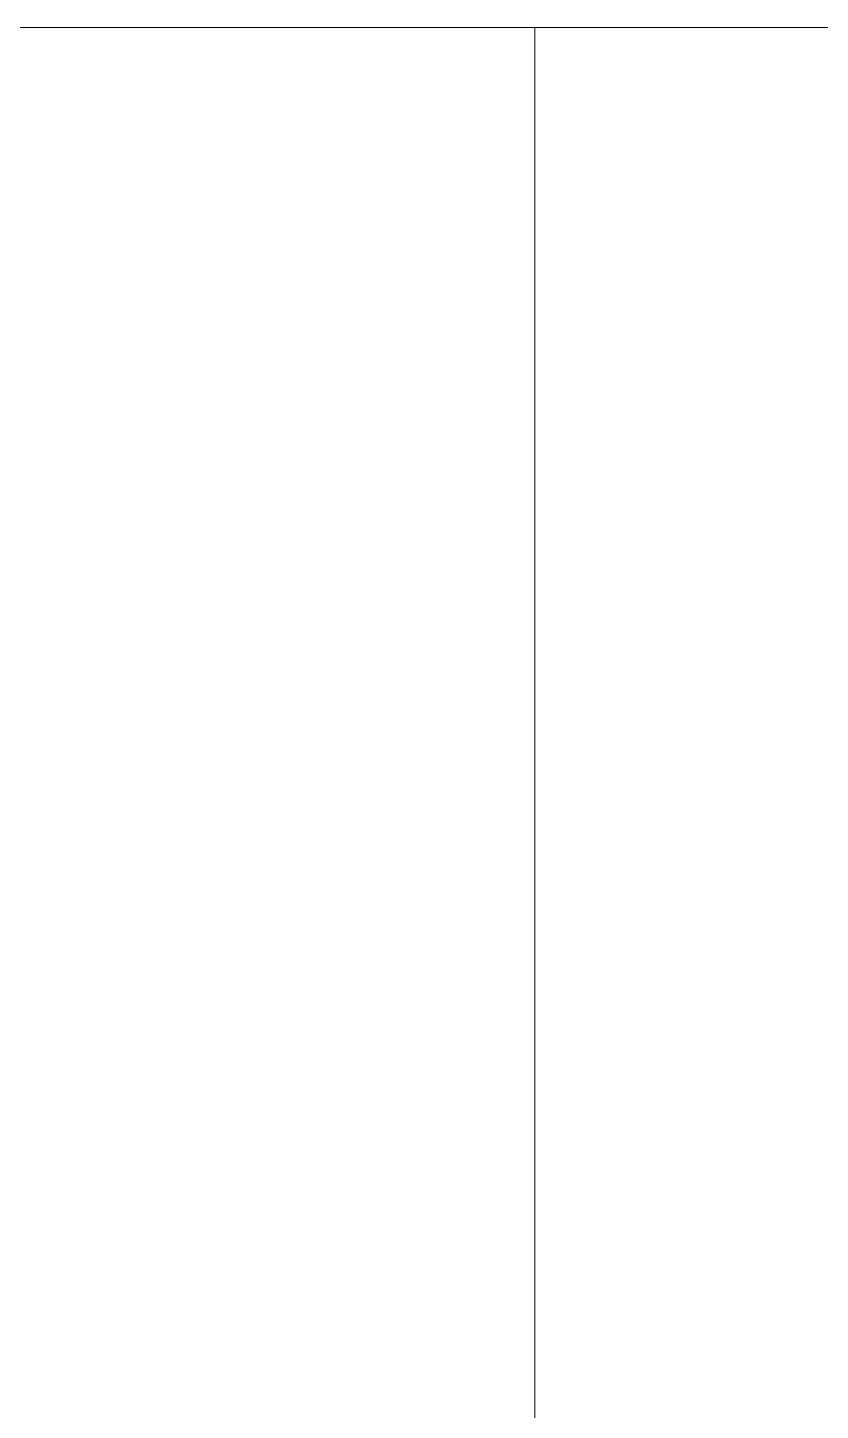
# Model space of a CAD drawing. Header units: inches. Extents: x 702888 to 852715, y 9845 to 271320.
# Drawn here: x 795185 to 797351, y 263376 to 267152 of the extents above; entities that cross this region are included whole.
import ezdxf

# ---------------------------------------------------------------- set-up
doc = ezdxf.new("R2010")
doc.units = ezdxf.units.IN
doc.header["$MEASUREMENT"] = 0
doc.header["$PDMODE"] = 34
doc.linetypes.add('DASHED2', pattern=[0.375, 0.25, -0.125])
doc.layers.get('0').update_dxf_attribs({"lineweight": 5})
doc.layers.get('Defpoints').update_dxf_attribs({"lineweight": 5})
doc.layers.add('AM_5', color=3, linetype='Continuous', lineweight=15)
doc.layers.add('chain', color=2, linetype='Continuous', lineweight=5)
doc.styles.add('s', font='simplex.shx', dxfattribs={"width": 0.8})
doc.dimstyles.new('mahesh$0', dxfattribs={"dimscale": 150, "dimtxt": 3, "dimasz": 2.5, "dimexe": 1, "dimexo": 1, "dimgap": 1, "dimtad": 1, "dimdec": 1, "dimzin": 12, "dimtxsty": 's', "dimcen": 2.5, "dimclrd": 1, "dimclre": 1, "dimclrt": 1, "dimadec": 0, "dimazin": 3, "dimtfac": 1, "dimtdec": 1, "dimtmove": 0, "dimatfit": 3, "dimfxl": 1, "dimlwd": 13, "dimlwe": 13, "dimarcsym": 0})

# ---------------------------------------------------------------- blocks, each defined once
blk = doc.blocks.new('*D417')
at = {"layer": 'AM_5', "color": 1, "lineweight": 13, "transparency": 16777216}
for p, q in [((67587.6, 32356.2), (67587.6, 33906.8)), ((84945.6, 32356.2), (84945.6, 33906.8)), ((67962.6, 33756.8), (84570.6, 33756.8))]:
    blk.add_line(p, q, dxfattribs=at)
at = {"layer": 'AM_5', "color": 1, "transparency": 16777216}
for points in [[(67962.6, 33819.3), (67962.6, 33694.3), (67587.6, 33756.8)], [(84570.6, 33819.3), (84570.6, 33694.3), (84945.6, 33756.8)]]:
    blk.add_solid(points, dxfattribs=at)
at = {"layer": 'Defpoints', "color": 0, "transparency": 16777216}
for p in [(84945.6, 33756.8), (67587.6, 32206.2), (84945.6, 32206.2)]:
    blk.add_point(p, dxfattribs=at)
at = {"layer": 'AM_5', "color": 1, "transparency": 16777216, "insert": (76266.6, 34131.8), "char_height": 450, "attachment_point": 5, "style": 's'}
blk.add_mtext('17358', dxfattribs=at)
blk = doc.blocks.new('A$C76b9bb42')
at = {"color": 6}
blk.add_line((955.5667, 32206.1859), (105808.5667, 32206.1859), dxfattribs=at)
blk.add_line((84945.5667, 28206.1859), (84945.5667, 32206.1859))
at = {"linetype": 'DASHED2', "ltscale": 300}
blk.add_line((84945.5667, 32206.1859), (101619.6153, 32206.1859), dxfattribs=at)
blk.add_lwpolyline([(67587.5667, 32206.1859), (84945.5667, 32206.1859)])
at = {"layer": 'AM_5'}
dim = blk.add_linear_dim(base=(84945.5667, 33756.8228), p1=(67587.5667, 32206.1859), p2=(84945.5667, 32206.1859), dimstyle='mahesh$0', override={"dimfxl": 0.35}, dxfattribs=at)
dim.commit()
dim.dimension.update_dxf_attribs({"geometry": '*D417', "text_midpoint": (76266.5667, 33756.8228), "dimtype": 128})

msp = doc.modelspace()

# ---------------------------------------------------------------- linework, layer by layer
msp.add_circle((788386.798, 253839.31), 9967.954)

# ---------------------------------------------------------------- block references
at = {"layer": 'chain', "color": 1}
msp.add_blockref('A$C76b9bb42', (711625.145, 234945.321), dxfattribs=at)

doc.saveas('drawing.dxf')
